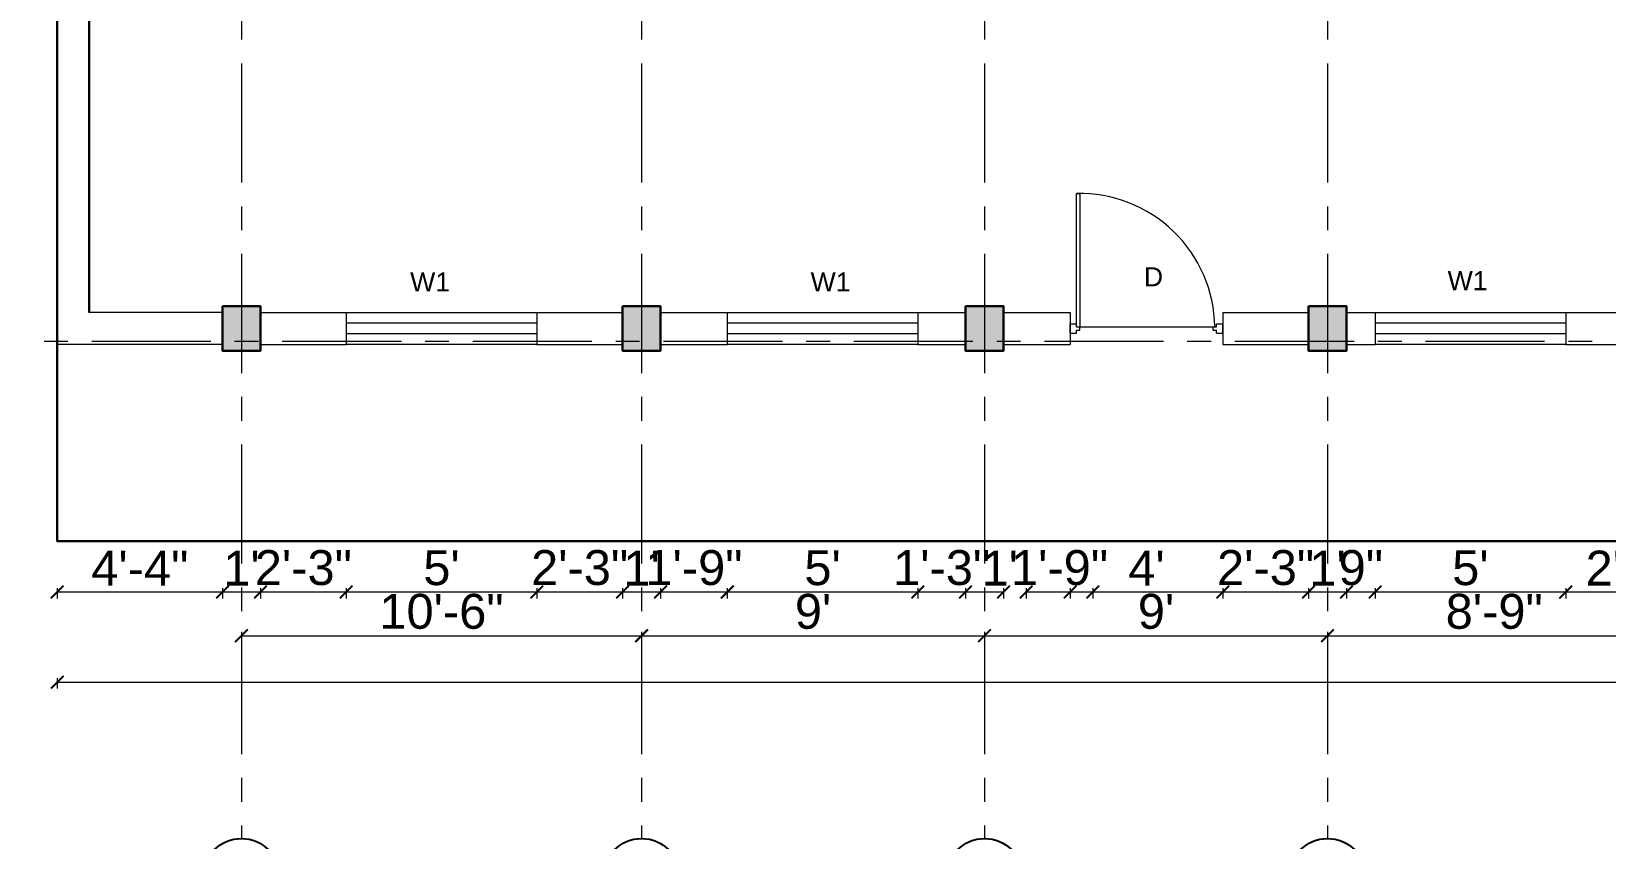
# Model space of a CAD drawing. Header units: inches. Extents: x -6800 to 96653, y -25814 to 17379.
# Drawn here: x 90053.5 to 90549.2, y -16047 to -15792.8 of the extents above; entities that cross this region are included whole.
import ezdxf

# ---------------------------------------------------------------- set-up
doc = ezdxf.new("R2010")
doc.units = ezdxf.units.IN
doc.header["$MEASUREMENT"] = 0
doc.header["$PDMODE"] = 34
doc.linetypes.add('CENTER', pattern=[2, 1.25, -0.25, 0.25, -0.25])
for name, color, linetype, lineweight in [('Cent line', 54, 'CENTER', 9), ('Column', 101, 'Continuous', 30), ('dimension', 50, 'Continuous', 20), ('dimension @ 1', 50, 'Continuous', 20), ('ele back', 51, 'Continuous', 15), ('Wall', 90, 'Continuous', 30), ('Window', 140, 'Continuous', 13)]:
    doc.layers.add(name, color=color, linetype=linetype, lineweight=lineweight)
doc.styles.get("Standard").update_dxf_attribs({"font": 'arial.ttf'})
doc.dimstyles.get("Standard").update_dxf_attribs({"dimtxt": 7, "dimasz": 4, "dimexe": 2, "dimexo": 2, "dimgap": 2, "dimtad": 1, "dimdec": 0, "dimzin": 0, "dimdsep": 46, "dimlunit": 4, "dimtxsty": 'Standard', "dimblk": 'ARCHTICK', "dimcen": 0.25, "dimclrd": 256, "dimclre": 256, "dimclrt": 256, "dimadec": 0, "dimazin": 0, "dimtfac": 1, "dimtdec": 0, "dimtofl": 0, "dimtmove": 0, "dimatfit": 3, "dimfxl": 1, "dimfxlon": 1, "dimtolj": 1, "dimtzin": 0, "dimlwd": -1, "dimlwe": -1, "dimarcsym": 1})

# ---------------------------------------------------------------- blocks, each defined once
blk = doc.blocks.new('colarch')
at = {"layer": 'Column'}
h = blk.add_hatch(color=256, dxfattribs=at)
h.dxf.hatch_style = 1
h.paths.add_polyline_path([(-6740.22, 498.65), (-6728.22, 498.65), (-6728.22, 512.65), (-6740.22, 512.65)])
blk.add_lwpolyline([(-6740.22, 512.65), (-6728.22, 512.65), (-6728.22, 498.65), (-6740.22, 498.65)], close=True, dxfattribs=at)
blk = doc.blocks.new('_ArchTick')
at = {"color": 0, "linetype": 'ByBlock', "const_width": 0.15}
blk.add_lwpolyline([(-0.5, -0.5), (0.5, 0.5)], dxfattribs=at)
blk = doc.blocks.new('*D2317')
at = {"layer": 'Defpoints', "color": 0, "transparency": 16777216}
for p in [(90113.63, -15893.36), (90061.63, -15953.36), (90113.63, -15969.34)]:
    blk.add_point(p, dxfattribs=at)
at = {"layer": 'dimension', "transparency": 16777216}
for p, q in [((90061.63, -15968.09), (90061.63, -15971.34)), ((90061.63, -15969.34), (90113.63, -15969.34)), ((90113.63, -15968.09), (90113.63, -15971.34))]:
    blk.add_line(p, q, dxfattribs=at)
at = {"layer": 'dimension', "transparency": 16777216, "xscale": 4, "yscale": 4, "zscale": 4, "rotation": 180}
blk.add_blockref('_ArchTick', (90061.63, -15969.34), dxfattribs=at)
at = {"layer": 'dimension', "transparency": 16777216, "xscale": 4, "yscale": 4, "zscale": 4}
blk.add_blockref('_ArchTick', (90113.63, -15969.34), dxfattribs=at)
at = {"layer": 'dimension', "transparency": 16777216, "insert": (90087.63, -15961.84), "char_height": 11, "attachment_point": 5}
blk.add_mtext('\\A1;4\'-4"', dxfattribs=at)
blk = doc.blocks.new('*D2318')
at = {"layer": 'Defpoints', "color": 0, "transparency": 16777216}
for p in [(90113.63, -15893.36), (90125.63, -15893.36), (90125.63, -15969.34)]:
    blk.add_point(p, dxfattribs=at)
at = {"layer": 'dimension', "transparency": 16777216}
for p, q in [((90113.63, -15968.09), (90113.63, -15971.34)), ((90113.63, -15969.34), (90125.63, -15969.34)), ((90125.63, -15968.09), (90125.63, -15971.34))]:
    blk.add_line(p, q, dxfattribs=at)
at = {"layer": 'dimension', "transparency": 16777216, "xscale": 4, "yscale": 4, "zscale": 4, "rotation": 180}
blk.add_blockref('_ArchTick', (90113.63, -15969.34), dxfattribs=at)
at = {"layer": 'dimension', "transparency": 16777216, "xscale": 4, "yscale": 4, "zscale": 4}
blk.add_blockref('_ArchTick', (90125.63, -15969.34), dxfattribs=at)
at = {"layer": 'dimension', "transparency": 16777216, "insert": (90119.63, -15961.82), "char_height": 11, "attachment_point": 5}
blk.add_mtext("\\A1;1'", dxfattribs=at)
blk = doc.blocks.new('*D2319')
at = {"layer": 'Defpoints', "color": 0, "transparency": 16777216}
for p in [(90125.63, -15893.36), (90152.63, -15891.36), (90152.63, -15969.34)]:
    blk.add_point(p, dxfattribs=at)
at = {"layer": 'dimension', "transparency": 16777216}
for p, q in [((90125.63, -15968.09), (90125.63, -15971.34)), ((90125.63, -15969.34), (90152.63, -15969.34)), ((90152.63, -15968.09), (90152.63, -15971.34))]:
    blk.add_line(p, q, dxfattribs=at)
at = {"layer": 'dimension', "transparency": 16777216, "xscale": 4, "yscale": 4, "zscale": 4, "rotation": 180}
blk.add_blockref('_ArchTick', (90125.63, -15969.34), dxfattribs=at)
at = {"layer": 'dimension', "transparency": 16777216, "xscale": 4, "yscale": 4, "zscale": 4}
blk.add_blockref('_ArchTick', (90152.63, -15969.34), dxfattribs=at)
at = {"layer": 'dimension', "transparency": 16777216, "insert": (90139.13, -15961.72), "char_height": 11, "attachment_point": 5}
blk.add_mtext('\\A1;2\'-3"', dxfattribs=at)
blk = doc.blocks.new('*D2320')
at = {"layer": 'Defpoints', "color": 0, "transparency": 16777216}
for p in [(90152.63, -15891.36), (90212.63, -15891.36), (90212.63, -15969.34)]:
    blk.add_point(p, dxfattribs=at)
at = {"layer": 'dimension', "transparency": 16777216}
for p, q in [((90152.63, -15968.09), (90152.63, -15971.34)), ((90152.63, -15969.34), (90212.63, -15969.34)), ((90212.63, -15968.09), (90212.63, -15971.34))]:
    blk.add_line(p, q, dxfattribs=at)
at = {"layer": 'dimension', "transparency": 16777216, "xscale": 4, "yscale": 4, "zscale": 4, "rotation": 180}
blk.add_blockref('_ArchTick', (90152.63, -15969.34), dxfattribs=at)
at = {"layer": 'dimension', "transparency": 16777216, "xscale": 4, "yscale": 4, "zscale": 4}
blk.add_blockref('_ArchTick', (90212.63, -15969.34), dxfattribs=at)
at = {"layer": 'dimension', "transparency": 16777216, "insert": (90182.63, -15961.75), "char_height": 11, "attachment_point": 5}
blk.add_mtext("\\A1;5'", dxfattribs=at)
blk = doc.blocks.new('*D2321')
at = {"layer": 'Defpoints', "color": 0, "transparency": 16777216}
for p in [(90212.63, -15891.36), (90239.63, -15893.36), (90239.63, -15969.34)]:
    blk.add_point(p, dxfattribs=at)
at = {"layer": 'dimension', "transparency": 16777216}
for p, q in [((90212.63, -15968.09), (90212.63, -15971.34)), ((90212.63, -15969.34), (90239.63, -15969.34)), ((90239.63, -15968.09), (90239.63, -15971.34))]:
    blk.add_line(p, q, dxfattribs=at)
at = {"layer": 'dimension', "transparency": 16777216, "xscale": 4, "yscale": 4, "zscale": 4, "rotation": 180}
blk.add_blockref('_ArchTick', (90212.63, -15969.34), dxfattribs=at)
at = {"layer": 'dimension', "transparency": 16777216, "xscale": 4, "yscale": 4, "zscale": 4}
blk.add_blockref('_ArchTick', (90239.63, -15969.34), dxfattribs=at)
at = {"layer": 'dimension', "transparency": 16777216, "insert": (90226.13, -15961.72), "char_height": 11, "attachment_point": 5}
blk.add_mtext('\\A1;2\'-3"', dxfattribs=at)
blk = doc.blocks.new('*D2322')
at = {"layer": 'Defpoints', "color": 0, "transparency": 16777216}
for p in [(90239.63, -15893.36), (90251.63, -15893.36), (90251.63, -15969.34)]:
    blk.add_point(p, dxfattribs=at)
at = {"layer": 'dimension', "transparency": 16777216}
for p, q in [((90239.63, -15968.09), (90239.63, -15971.34)), ((90239.63, -15969.34), (90251.63, -15969.34)), ((90251.63, -15968.09), (90251.63, -15971.34))]:
    blk.add_line(p, q, dxfattribs=at)
at = {"layer": 'dimension', "transparency": 16777216, "xscale": 4, "yscale": 4, "zscale": 4, "rotation": 180}
blk.add_blockref('_ArchTick', (90239.63, -15969.34), dxfattribs=at)
at = {"layer": 'dimension', "transparency": 16777216, "xscale": 4, "yscale": 4, "zscale": 4}
blk.add_blockref('_ArchTick', (90251.63, -15969.34), dxfattribs=at)
at = {"layer": 'dimension', "transparency": 16777216, "insert": (90245.63, -15961.82), "char_height": 11, "attachment_point": 5}
blk.add_mtext("\\A1;1'", dxfattribs=at)
blk = doc.blocks.new('*D2323')
at = {"layer": 'Defpoints', "color": 0, "transparency": 16777216}
for p in [(90251.63, -15893.36), (90272.63, -15891.36), (90272.63, -15969.34)]:
    blk.add_point(p, dxfattribs=at)
at = {"layer": 'dimension', "transparency": 16777216}
for p, q in [((90251.63, -15968.09), (90251.63, -15971.34)), ((90251.63, -15969.34), (90272.63, -15969.34)), ((90272.63, -15968.09), (90272.63, -15971.34))]:
    blk.add_line(p, q, dxfattribs=at)
at = {"layer": 'dimension', "transparency": 16777216, "xscale": 4, "yscale": 4, "zscale": 4, "rotation": 180}
blk.add_blockref('_ArchTick', (90251.63, -15969.34), dxfattribs=at)
at = {"layer": 'dimension', "transparency": 16777216, "xscale": 4, "yscale": 4, "zscale": 4}
blk.add_blockref('_ArchTick', (90272.63, -15969.34), dxfattribs=at)
at = {"layer": 'dimension', "transparency": 16777216, "insert": (90262.13, -15961.72), "char_height": 11, "attachment_point": 5}
blk.add_mtext('\\A1;1\'-9"', dxfattribs=at)
blk = doc.blocks.new('*D2324')
at = {"layer": 'Defpoints', "color": 0, "transparency": 16777216}
for p in [(90272.63, -15891.36), (90332.63, -15891.36), (90332.63, -15969.34)]:
    blk.add_point(p, dxfattribs=at)
at = {"layer": 'dimension', "transparency": 16777216}
for p, q in [((90272.63, -15968.09), (90272.63, -15971.34)), ((90272.63, -15969.34), (90332.63, -15969.34)), ((90332.63, -15968.09), (90332.63, -15971.34))]:
    blk.add_line(p, q, dxfattribs=at)
at = {"layer": 'dimension', "transparency": 16777216, "xscale": 4, "yscale": 4, "zscale": 4, "rotation": 180}
blk.add_blockref('_ArchTick', (90272.63, -15969.34), dxfattribs=at)
at = {"layer": 'dimension', "transparency": 16777216, "xscale": 4, "yscale": 4, "zscale": 4}
blk.add_blockref('_ArchTick', (90332.63, -15969.34), dxfattribs=at)
at = {"layer": 'dimension', "transparency": 16777216, "insert": (90302.63, -15961.75), "char_height": 11, "attachment_point": 5}
blk.add_mtext("\\A1;5'", dxfattribs=at)
blk = doc.blocks.new('*D2325')
at = {"layer": 'Defpoints', "color": 0, "transparency": 16777216}
for p in [(90332.63, -15891.36), (90347.63, -15893.36), (90347.63, -15969.34)]:
    blk.add_point(p, dxfattribs=at)
at = {"layer": 'dimension', "transparency": 16777216}
for p, q in [((90332.63, -15968.09), (90332.63, -15971.34)), ((90332.63, -15969.34), (90347.63, -15969.34)), ((90347.63, -15968.09), (90347.63, -15971.34))]:
    blk.add_line(p, q, dxfattribs=at)
at = {"layer": 'dimension', "transparency": 16777216, "xscale": 4, "yscale": 4, "zscale": 4, "rotation": 180}
blk.add_blockref('_ArchTick', (90332.63, -15969.34), dxfattribs=at)
at = {"layer": 'dimension', "transparency": 16777216, "xscale": 4, "yscale": 4, "zscale": 4}
blk.add_blockref('_ArchTick', (90347.63, -15969.34), dxfattribs=at)
at = {"layer": 'dimension', "transparency": 16777216, "insert": (90340.13, -15961.72), "char_height": 11, "attachment_point": 5}
blk.add_mtext('\\A1;1\'-3"', dxfattribs=at)
blk = doc.blocks.new('*D2326')
at = {"layer": 'Defpoints', "color": 0, "transparency": 16777216}
for p in [(90347.63, -15893.36), (90359.63, -15893.36), (90359.63, -15969.34)]:
    blk.add_point(p, dxfattribs=at)
at = {"layer": 'dimension', "transparency": 16777216}
for p, q in [((90347.63, -15968.09), (90347.63, -15971.34)), ((90347.63, -15969.34), (90359.63, -15969.34)), ((90359.63, -15968.09), (90359.63, -15971.34))]:
    blk.add_line(p, q, dxfattribs=at)
at = {"layer": 'dimension', "transparency": 16777216, "xscale": 4, "yscale": 4, "zscale": 4, "rotation": 180}
blk.add_blockref('_ArchTick', (90347.63, -15969.34), dxfattribs=at)
at = {"layer": 'dimension', "transparency": 16777216, "xscale": 4, "yscale": 4, "zscale": 4}
blk.add_blockref('_ArchTick', (90359.63, -15969.34), dxfattribs=at)
at = {"layer": 'dimension', "transparency": 16777216, "insert": (90358.42, -15961.82), "char_height": 11, "attachment_point": 5}
blk.add_mtext("\\A1;1'", dxfattribs=at)
blk = doc.blocks.new('*D2327')
at = {"layer": 'Defpoints', "color": 0, "transparency": 16777216}
for p in [(90366.75, -15893.36), (90387.75, -15891.36), (90387.75, -15969.34)]:
    blk.add_point(p, dxfattribs=at)
at = {"layer": 'dimension', "transparency": 16777216}
for p, q in [((90366.75, -15968.09), (90366.75, -15971.34)), ((90366.75, -15969.34), (90387.75, -15969.34)), ((90387.75, -15968.09), (90387.75, -15971.34))]:
    blk.add_line(p, q, dxfattribs=at)
at = {"layer": 'dimension', "transparency": 16777216, "xscale": 4, "yscale": 4, "zscale": 4, "rotation": 180}
blk.add_blockref('_ArchTick', (90366.75, -15969.34), dxfattribs=at)
at = {"layer": 'dimension', "transparency": 16777216, "xscale": 4, "yscale": 4, "zscale": 4}
blk.add_blockref('_ArchTick', (90387.75, -15969.34), dxfattribs=at)
at = {"layer": 'dimension', "transparency": 16777216, "insert": (90377.25, -15961.72), "char_height": 11, "attachment_point": 5}
blk.add_mtext('\\A1;1\'-9"', dxfattribs=at)
blk = doc.blocks.new('*D2328')
at = {"layer": 'Defpoints', "color": 0, "transparency": 16777216}
for p in [(90380.63, -15891.36), (90428.63, -15891.36), (90428.63, -15969.34)]:
    blk.add_point(p, dxfattribs=at)
at = {"layer": 'dimension', "transparency": 16777216}
for p, q in [((90380.63, -15968.09), (90380.63, -15971.34)), ((90380.63, -15969.34), (90428.63, -15969.34)), ((90428.63, -15968.09), (90428.63, -15971.34))]:
    blk.add_line(p, q, dxfattribs=at)
at = {"layer": 'dimension', "transparency": 16777216, "xscale": 4, "yscale": 4, "zscale": 4, "rotation": 180}
blk.add_blockref('_ArchTick', (90380.63, -15969.34), dxfattribs=at)
at = {"layer": 'dimension', "transparency": 16777216, "xscale": 4, "yscale": 4, "zscale": 4}
blk.add_blockref('_ArchTick', (90428.63, -15969.34), dxfattribs=at)
at = {"layer": 'dimension', "transparency": 16777216, "insert": (90404.63, -15961.84), "char_height": 11, "attachment_point": 5}
blk.add_mtext("\\A1;4'", dxfattribs=at)
blk = doc.blocks.new('*D2329')
at = {"layer": 'Defpoints', "color": 0, "transparency": 16777216}
for p in [(90428.63, -15891.36), (90455.63, -15891.36), (90455.63, -15969.34)]:
    blk.add_point(p, dxfattribs=at)
at = {"layer": 'dimension', "transparency": 16777216}
for p, q in [((90428.63, -15968.09), (90428.63, -15971.34)), ((90428.63, -15969.34), (90455.63, -15969.34)), ((90455.63, -15968.09), (90455.63, -15971.34))]:
    blk.add_line(p, q, dxfattribs=at)
at = {"layer": 'dimension', "transparency": 16777216, "xscale": 4, "yscale": 4, "zscale": 4, "rotation": 180}
blk.add_blockref('_ArchTick', (90428.63, -15969.34), dxfattribs=at)
at = {"layer": 'dimension', "transparency": 16777216, "xscale": 4, "yscale": 4, "zscale": 4}
blk.add_blockref('_ArchTick', (90455.63, -15969.34), dxfattribs=at)
at = {"layer": 'dimension', "transparency": 16777216, "insert": (90442.13, -15961.72), "char_height": 11, "attachment_point": 5}
blk.add_mtext('\\A1;2\'-3"', dxfattribs=at)
blk = doc.blocks.new('*D2330')
at = {"layer": 'Defpoints', "color": 0, "transparency": 16777216}
for p in [(90455.63, -15891.36), (90467.63, -15891.36), (90467.63, -15969.34)]:
    blk.add_point(p, dxfattribs=at)
at = {"layer": 'dimension', "transparency": 16777216}
for p, q in [((90455.63, -15968.09), (90455.63, -15971.34)), ((90455.63, -15969.34), (90467.63, -15969.34)), ((90467.63, -15968.09), (90467.63, -15971.34))]:
    blk.add_line(p, q, dxfattribs=at)
at = {"layer": 'dimension', "transparency": 16777216, "xscale": 4, "yscale": 4, "zscale": 4, "rotation": 180}
blk.add_blockref('_ArchTick', (90455.63, -15969.34), dxfattribs=at)
at = {"layer": 'dimension', "transparency": 16777216, "xscale": 4, "yscale": 4, "zscale": 4}
blk.add_blockref('_ArchTick', (90467.63, -15969.34), dxfattribs=at)
at = {"layer": 'dimension', "transparency": 16777216, "insert": (90461.63, -15961.82), "char_height": 11, "attachment_point": 5}
blk.add_mtext("\\A1;1'", dxfattribs=at)
blk = doc.blocks.new('*D2331')
at = {"layer": 'Defpoints', "color": 0, "transparency": 16777216}
for p in [(90467.63, -15891.36), (90476.63, -15891.36), (90476.63, -15969.34)]:
    blk.add_point(p, dxfattribs=at)
at = {"layer": 'dimension', "transparency": 16777216}
for p, q in [((90467.63, -15968.09), (90467.63, -15971.34)), ((90467.63, -15969.34), (90476.63, -15969.34)), ((90476.63, -15968.09), (90476.63, -15971.34))]:
    blk.add_line(p, q, dxfattribs=at)
at = {"layer": 'dimension', "transparency": 16777216, "xscale": 4, "yscale": 4, "zscale": 4, "rotation": 180}
blk.add_blockref('_ArchTick', (90467.63, -15969.34), dxfattribs=at)
at = {"layer": 'dimension', "transparency": 16777216, "xscale": 4, "yscale": 4, "zscale": 4}
blk.add_blockref('_ArchTick', (90476.63, -15969.34), dxfattribs=at)
at = {"layer": 'dimension', "transparency": 16777216, "insert": (90472.13, -15961.72), "char_height": 11, "attachment_point": 5}
blk.add_mtext('\\A1;9"', dxfattribs=at)
blk = doc.blocks.new('*D2332')
at = {"layer": 'Defpoints', "color": 0, "transparency": 16777216}
for p in [(90476.63, -15891.36), (90536.63, -15891.36), (90536.63, -15969.34)]:
    blk.add_point(p, dxfattribs=at)
at = {"layer": 'dimension', "transparency": 16777216}
for p, q in [((90476.63, -15968.09), (90476.63, -15971.34)), ((90476.63, -15969.34), (90536.63, -15969.34)), ((90536.63, -15968.09), (90536.63, -15971.34))]:
    blk.add_line(p, q, dxfattribs=at)
at = {"layer": 'dimension', "transparency": 16777216, "xscale": 4, "yscale": 4, "zscale": 4, "rotation": 180}
blk.add_blockref('_ArchTick', (90476.63, -15969.34), dxfattribs=at)
at = {"layer": 'dimension', "transparency": 16777216, "xscale": 4, "yscale": 4, "zscale": 4}
blk.add_blockref('_ArchTick', (90536.63, -15969.34), dxfattribs=at)
at = {"layer": 'dimension', "transparency": 16777216, "insert": (90506.63, -15961.75), "char_height": 11, "attachment_point": 5}
blk.add_mtext("\\A1;5'", dxfattribs=at)
blk = doc.blocks.new('*D2333')
at = {"layer": 'Defpoints', "color": 0, "transparency": 16777216}
for p in [(90536.63, -15891.36), (90560.63, -15893.36), (90560.63, -15969.34)]:
    blk.add_point(p, dxfattribs=at)
at = {"layer": 'dimension', "transparency": 16777216}
for p, q in [((90536.63, -15968.09), (90536.63, -15971.34)), ((90536.63, -15969.34), (90560.63, -15969.34)), ((90560.63, -15968.09), (90560.63, -15971.34))]:
    blk.add_line(p, q, dxfattribs=at)
at = {"layer": 'dimension', "transparency": 16777216, "xscale": 4, "yscale": 4, "zscale": 4, "rotation": 180}
blk.add_blockref('_ArchTick', (90536.63, -15969.34), dxfattribs=at)
at = {"layer": 'dimension', "transparency": 16777216, "xscale": 4, "yscale": 4, "zscale": 4}
blk.add_blockref('_ArchTick', (90560.63, -15969.34), dxfattribs=at)
at = {"layer": 'dimension', "transparency": 16777216, "insert": (90548.63, -15961.82), "char_height": 11, "attachment_point": 5}
blk.add_mtext("\\A1;2'", dxfattribs=at)
blk = doc.blocks.new('*D2359')
at = {"layer": 'Defpoints', "color": 0, "transparency": 16777216}
for p in [(90119.63, -15893.36), (90245.63, -15893.36), (90245.63, -15983.12)]:
    blk.add_point(p, dxfattribs=at)
at = {"layer": 'dimension', "transparency": 16777216}
for p, q in [((90119.63, -15981.87), (90119.63, -15985.12)), ((90119.63, -15983.12), (90245.63, -15983.12)), ((90245.63, -15981.87), (90245.63, -15985.12))]:
    blk.add_line(p, q, dxfattribs=at)
at = {"layer": 'dimension', "transparency": 16777216, "xscale": 4, "yscale": 4, "zscale": 4, "rotation": 180}
blk.add_blockref('_ArchTick', (90119.63, -15983.12), dxfattribs=at)
at = {"layer": 'dimension', "transparency": 16777216, "xscale": 4, "yscale": 4, "zscale": 4}
blk.add_blockref('_ArchTick', (90245.63, -15983.12), dxfattribs=at)
at = {"layer": 'dimension', "transparency": 16777216, "insert": (90182.63, -15975.5), "char_height": 11, "attachment_point": 5}
blk.add_mtext('\\A1;10\'-6"', dxfattribs=at)
blk = doc.blocks.new('*D2360')
at = {"layer": 'Defpoints', "color": 0, "transparency": 16777216}
for p in [(90245.63, -15893.36), (90353.63, -15893.36), (90353.63, -15983.12)]:
    blk.add_point(p, dxfattribs=at)
at = {"layer": 'dimension', "transparency": 16777216}
for p, q in [((90245.63, -15981.87), (90245.63, -15985.12)), ((90245.63, -15983.12), (90353.63, -15983.12)), ((90353.63, -15981.87), (90353.63, -15985.12))]:
    blk.add_line(p, q, dxfattribs=at)
at = {"layer": 'dimension', "transparency": 16777216, "xscale": 4, "yscale": 4, "zscale": 4, "rotation": 180}
blk.add_blockref('_ArchTick', (90245.63, -15983.12), dxfattribs=at)
at = {"layer": 'dimension', "transparency": 16777216, "xscale": 4, "yscale": 4, "zscale": 4}
blk.add_blockref('_ArchTick', (90353.63, -15983.12), dxfattribs=at)
at = {"layer": 'dimension', "transparency": 16777216, "insert": (90299.63, -15975.5), "char_height": 11, "attachment_point": 5}
blk.add_mtext("\\A1;9'", dxfattribs=at)
blk = doc.blocks.new('*D2361')
at = {"layer": 'Defpoints', "color": 0, "transparency": 16777216}
for p in [(90353.63, -15893.36), (90461.63, -15893.36), (90461.63, -15983.12)]:
    blk.add_point(p, dxfattribs=at)
at = {"layer": 'dimension', "transparency": 16777216}
for p, q in [((90353.63, -15981.87), (90353.63, -15985.12)), ((90353.63, -15983.12), (90461.63, -15983.12)), ((90461.63, -15981.87), (90461.63, -15985.12))]:
    blk.add_line(p, q, dxfattribs=at)
at = {"layer": 'dimension', "transparency": 16777216, "xscale": 4, "yscale": 4, "zscale": 4, "rotation": 180}
blk.add_blockref('_ArchTick', (90353.63, -15983.12), dxfattribs=at)
at = {"layer": 'dimension', "transparency": 16777216, "xscale": 4, "yscale": 4, "zscale": 4}
blk.add_blockref('_ArchTick', (90461.63, -15983.12), dxfattribs=at)
at = {"layer": 'dimension', "transparency": 16777216, "insert": (90407.63, -15975.5), "char_height": 11, "attachment_point": 5}
blk.add_mtext("\\A1;9'", dxfattribs=at)
blk = doc.blocks.new('*D2362')
at = {"layer": 'Defpoints', "color": 0, "transparency": 16777216}
for p in [(90461.63, -15893.36), (90566.63, -15893.36), (90566.63, -15983.12)]:
    blk.add_point(p, dxfattribs=at)
at = {"layer": 'dimension', "transparency": 16777216}
for p, q in [((90461.63, -15981.87), (90461.63, -15985.12)), ((90461.63, -15983.12), (90566.63, -15983.12)), ((90566.63, -15981.87), (90566.63, -15985.12))]:
    blk.add_line(p, q, dxfattribs=at)
at = {"layer": 'dimension', "transparency": 16777216, "xscale": 4, "yscale": 4, "zscale": 4, "rotation": 180}
blk.add_blockref('_ArchTick', (90461.63, -15983.12), dxfattribs=at)
at = {"layer": 'dimension', "transparency": 16777216, "xscale": 4, "yscale": 4, "zscale": 4}
blk.add_blockref('_ArchTick', (90566.63, -15983.12), dxfattribs=at)
at = {"layer": 'dimension', "transparency": 16777216, "insert": (90514.13, -15975.5), "char_height": 11, "attachment_point": 5}
blk.add_mtext('\\A1;8\'-9"', dxfattribs=at)
blk = doc.blocks.new('*D2368')
at = {"layer": 'Defpoints', "color": 0, "transparency": 16777216}
for p in [(90061.63, -15953.36), (91298.63, -15953.36), (91298.63, -15997.73)]:
    blk.add_point(p, dxfattribs=at)
at = {"layer": 'dimension', "transparency": 16777216}
for p, q in [((90061.63, -15996.48), (90061.63, -15999.73)), ((90061.63, -15997.73), (91298.63, -15997.73)), ((91298.63, -15996.48), (91298.63, -15999.73))]:
    blk.add_line(p, q, dxfattribs=at)
at = {"layer": 'dimension', "transparency": 16777216, "xscale": 4, "yscale": 4, "zscale": 4, "rotation": 180}
blk.add_blockref('_ArchTick', (90061.63, -15997.73), dxfattribs=at)
at = {"layer": 'dimension', "transparency": 16777216, "xscale": 4, "yscale": 4, "zscale": 4}
blk.add_blockref('_ArchTick', (91298.63, -15997.73), dxfattribs=at)
at = {"layer": 'dimension', "transparency": 16777216, "insert": (90680.13, -15990.11), "char_height": 11, "attachment_point": 5}
blk.add_mtext('\\A1;103\'-1"', dxfattribs=at)
blk = doc.blocks.new('*D2373')
at = {"layer": 'Defpoints', "color": 0, "transparency": 16777216}
for p in [(90061.63, -15607.36), (90047.61, -15890.36), (90047.61, -15890.36)]:
    blk.add_point(p, dxfattribs=at)
at = {"layer": 'dimension', "transparency": 16777216}
for p, q in [((90048.86, -15607.36), (90045.61, -15607.36)), ((90047.61, -15607.36), (90047.61, -15890.36)), ((90047.61, -15890.36), (90049.61, -15890.36))]:
    blk.add_line(p, q, dxfattribs=at)
at = {"layer": 'dimension', "transparency": 16777216, "xscale": 4, "yscale": 4, "zscale": 4}
for p, rotation in [((90047.61, -15607.36), 90), ((90047.61, -15890.36), 270)]:
    blk.add_blockref('_ArchTick', p, dxfattribs=dict(at, rotation=rotation))
at = {"layer": 'dimension', "transparency": 16777216, "insert": (90039.99, -15748.86), "char_height": 11, "attachment_point": 5, "rotation": 90}
blk.add_mtext('\\A1;23\'-7"', dxfattribs=at)
blk = doc.blocks.new('*D2374')
at = {"layer": 'Defpoints', "color": 0, "transparency": 16777216}
for p in [(90047.61, -15890.36), (90047.61, -15953.36), (90061.63, -15953.36)]:
    blk.add_point(p, dxfattribs=at)
at = {"layer": 'dimension', "transparency": 16777216}
for p, q in [((90047.61, -15890.36), (90049.61, -15890.36)), ((90047.61, -15890.36), (90047.61, -15953.36)), ((90048.86, -15953.36), (90045.61, -15953.36))]:
    blk.add_line(p, q, dxfattribs=at)
at = {"layer": 'dimension', "transparency": 16777216, "xscale": 4, "yscale": 4, "zscale": 4}
for p, rotation in [((90047.61, -15890.36), 90), ((90047.61, -15953.36), 270)]:
    blk.add_blockref('_ArchTick', p, dxfattribs=dict(at, rotation=rotation))
at = {"layer": 'dimension', "transparency": 16777216, "insert": (90039.99, -15921.86), "char_height": 11, "attachment_point": 5, "rotation": 90}
blk.add_mtext('\\A1;5\'-3"', dxfattribs=at)
blk = doc.blocks.new('*D2375')
at = {"layer": 'Defpoints', "color": 0, "transparency": 16777216}
for p in [(90119.63, -15626.36), (90035.3, -15886.36), (90119.63, -15886.36)]:
    blk.add_point(p, dxfattribs=at)
at = {"layer": 'dimension', "transparency": 16777216}
for p, q in [((90036.55, -15626.36), (90033.3, -15626.36)), ((90035.3, -15626.36), (90035.3, -15886.36)), ((90036.55, -15886.36), (90033.3, -15886.36))]:
    blk.add_line(p, q, dxfattribs=at)
at = {"layer": 'dimension', "transparency": 16777216, "xscale": 4, "yscale": 4, "zscale": 4}
for p, rotation in [((90035.3, -15626.36), 90), ((90035.3, -15886.36), 270)]:
    blk.add_blockref('_ArchTick', p, dxfattribs=dict(at, rotation=rotation))
at = {"layer": 'dimension', "transparency": 16777216, "insert": (90027.68, -15756.36), "char_height": 11, "attachment_point": 5, "rotation": 90}
blk.add_mtext('\\A1;21\'-8"', dxfattribs=at)
blk = doc.blocks.new('*D2376')
at = {"layer": 'Defpoints', "color": 0, "transparency": 16777216}
for p in [(90061.63, -15607.36), (90020.43, -15953.36), (90061.63, -15953.36)]:
    blk.add_point(p, dxfattribs=at)
at = {"layer": 'dimension', "transparency": 16777216}
for p, q in [((90021.68, -15607.36), (90018.43, -15607.36)), ((90020.43, -15607.36), (90020.43, -15953.36)), ((90021.68, -15953.36), (90018.43, -15953.36))]:
    blk.add_line(p, q, dxfattribs=at)
at = {"layer": 'dimension', "transparency": 16777216, "xscale": 4, "yscale": 4, "zscale": 4}
for p, rotation in [((90020.43, -15607.36), 90), ((90020.43, -15953.36), 270)]:
    blk.add_blockref('_ArchTick', p, dxfattribs=dict(at, rotation=rotation))
at = {"layer": 'dimension', "transparency": 16777216, "insert": (90012.82, -15780.36), "char_height": 11, "attachment_point": 5, "rotation": 90}
blk.add_mtext('\\A1;28\'-10"', dxfattribs=at)

msp = doc.modelspace()

# ---------------------------------------------------------------- linework, layer by layer
at = {"transparency": 33554651}
for centre in [(90119.63, -16059.11), (90245.63, -16059.11), (90353.63, -16059.11), (90461.63, -16059.11)]:
    msp.add_circle(centre, 12.12, dxfattribs=at)
at = {"layer": 'Cent line', "ltscale": 30, "transparency": 33554643}
for p, q in [((90119.63, -15562.88), (90119.63, -16046.98)), ((90245.63, -15562.88), (90245.63, -16046.98)), ((90353.63, -15562.88), (90353.63, -16046.98)), ((90461.63, -15562.88), (90461.63, -16046.98)), ((90012.48, -15890.36), (91380.93, -15890.36))]:
    msp.add_line(p, q, dxfattribs=at)
at = {"layer": 'dimension', "transparency": 33554651}
msp.add_lwpolyline([(90061.63, -15607.36), (91298.63, -15607.36), (91298.63, -15953.36), (90061.63, -15953.36)], close=True, dxfattribs=at)
at = {"layer": 'ele back', "transparency": 33554651}
for p, q in [((90382.63, -15885.86), (90382.63, -15843.86)), ((90382.63, -15843.86), (90383.63, -15843.86)), ((90383.63, -15843.86), (90383.63, -15885.86)), ((90380.63, -15884.86), (90382.63, -15884.86)), ((90380.63, -15887.86), (90380.63, -15884.86)), ((90382.63, -15885.86), (90382.63, -15884.86)), ((90382.63, -15885.86), (90383.63, -15885.86)), ((90383.63, -15886.86), (90383.63, -15885.86)), ((90383.63, -15885.86), (90426.13, -15885.86)), ((90425.63, -15886.86), (90425.63, -15885.86)), ((90425.63, -15885.86), (90426.63, -15885.86)), ((90426.63, -15884.86), (90428.63, -15884.86)), ((90426.63, -15885.86), (90426.63, -15884.86)), ((90428.63, -15887.86), (90428.63, -15884.86)), ((90380.63, -15887.86), (90382.63, -15887.86)), ((90382.63, -15886.86), (90383.63, -15886.86)), ((90382.63, -15887.86), (90382.63, -15886.86)), ((90425.63, -15886.86), (90426.63, -15886.86)), ((90426.63, -15887.86), (90426.63, -15886.86)), ((90426.63, -15887.86), (90428.63, -15887.86))]:
    msp.add_line(p, q, dxfattribs=at)
msp.add_arc((90383.63, -15886.36), 42.5, 0.6741, 91.3483, dxfattribs=at)
at = {"layer": 'Wall', "transparency": 33554651}
for points in [[(91286.63, -15619.36), (91298.63, -15619.36), (91298.63, -15953.36), (90061.63, -15953.36), (90061.63, -15607.36), (90079.63, -15607.36)], [(90079.63, -15617.36), (90071.63, -15617.36), (90071.63, -15881.36)]]:
    msp.add_lwpolyline(points, dxfattribs=at)
at = {"layer": 'Window', "transparency": 33554651}
for p, q in [((90113.63, -15881.36), (90071.63, -15881.36)), ((90125.63, -15881.36), (90152.63, -15881.36)), ((90152.63, -15881.36), (90152.63, -15891.36)), ((90212.63, -15884.7), (90152.63, -15884.7)), ((90212.63, -15881.36), (90239.63, -15881.36)), ((90251.63, -15881.36), (90272.63, -15881.36)), ((90272.63, -15881.36), (90272.63, -15891.36)), ((90332.63, -15884.7), (90272.63, -15884.7)), ((90332.63, -15881.36), (90347.63, -15881.36)), ((90359.63, -15881.36), (90380.63, -15881.36)), ((90380.63, -15881.36), (90380.63, -15891.36)), ((90428.63, -15881.36), (90455.63, -15881.36)), ((90428.63, -15881.36), (90428.63, -15891.36)), ((90467.63, -15881.36), (90476.63, -15881.36)), ((90476.63, -15881.36), (90476.63, -15891.36)), ((90536.63, -15884.7), (90476.63, -15884.7)), ((90536.63, -15881.36), (90560.63, -15881.36)), ((90212.63, -15888.03), (90152.63, -15888.03)), ((90332.63, -15888.03), (90272.63, -15888.03)), ((90536.63, -15888.03), (90476.63, -15888.03)), ((90113.63, -15891.36), (90061.63, -15891.36)), ((90125.63, -15891.36), (90152.63, -15891.36)), ((90212.63, -15891.36), (90239.63, -15891.36)), ((90251.63, -15891.36), (90272.63, -15891.36)), ((90332.63, -15891.36), (90347.63, -15891.36)), ((90359.63, -15891.36), (90380.63, -15891.36)), ((90428.63, -15891.36), (90455.63, -15891.36)), ((90467.63, -15891.36), (90476.63, -15891.36)), ((90536.63, -15891.36), (90560.63, -15891.36))]:
    msp.add_line(p, q, dxfattribs=at)
for points in [[(90152.63, -15881.36), (90212.63, -15881.36), (90212.63, -15891.36), (90152.63, -15891.36)], [(90272.63, -15881.36), (90332.63, -15881.36), (90332.63, -15891.36), (90272.63, -15891.36)], [(90476.63, -15881.36), (90536.63, -15881.36), (90536.63, -15891.36), (90476.63, -15891.36)]]:
    msp.add_lwpolyline(points, dxfattribs=at)

# ---------------------------------------------------------------- block references
at = {"layer": 'Wall', "transparency": 33554651}
for p in [(96853.85, -16392.02), (96979.85, -16392.02), (97087.85, -16392.02), (97195.85, -16392.02)]:
    msp.add_blockref('colarch', p, dxfattribs=at)

# ---------------------------------------------------------------- texts
at = {"transparency": 33554651, "char_height": 6, "width": 837.6015, "attachment_point": 1}
for insert in [(90172.76, -15868.69), (90298.85, -15868.69), (90499.45, -15868.28)]:
    msp.add_mtext('W1', dxfattribs=dict(at, insert=insert))
at = {"transparency": 33554651, "insert": (90403.79, -15867.07), "char_height": 6, "attachment_point": 1}
msp.add_mtext_dynamic_manual_height_columns('D', width=837.6015, gutter_width=65.57, heights=[0], dxfattribs=at)

# ---------------------------------------------------------------- dimensions: what is measured, and where the dimension line sits
at = {"layer": 'dimension @ 1', "transparency": 33554651}
for base, p1, p2, picture, middle in [((90020.43, -15953.36), (90061.63, -15607.36), (90061.63, -15953.36), '*D2376', (90012.82, -15780.36)), ((90047.61, -15890.36), (90061.63, -15607.36), (90047.61, -15890.36), '*D2373', (90039.99, -15748.86)), ((90035.3, -15886.36), (90119.63, -15626.36), (90119.63, -15886.36), '*D2375', (90027.68, -15756.36)), ((90047.61, -15953.36), (90047.61, -15890.36), (90061.63, -15953.36), '*D2374', (90039.99, -15921.86))]:
    dim = msp.add_linear_dim(base=base, p1=p1, p2=p2, angle=90, dimstyle='Standard', override={"dimscale": 1, "dimtxt": 11, "dimtix": 0, "dimtofl": 0, "dimtmove": 0, "dimatfit": 3, "dimfxl": 1.25}, dxfattribs=at)
    dim.commit()
    dim.dimension.update_dxf_attribs({"geometry": picture, "text_midpoint": middle})
for base, p1, p2, picture, middle in [((90113.63, -15969.34), (90061.63, -15953.36), (90113.63, -15893.36), '*D2317', (90087.63, -15961.84)), ((90245.63, -15983.12), (90119.63, -15893.36), (90245.63, -15893.36), '*D2359', (90182.63, -15975.5)), ((90212.63, -15969.34), (90152.63, -15891.36), (90212.63, -15891.36), '*D2320', (90182.63, -15961.75)), ((90353.63, -15983.12), (90245.63, -15893.36), (90353.63, -15893.36), '*D2360', (90299.63, -15975.5)), ((90332.63, -15969.34), (90272.63, -15891.36), (90332.63, -15891.36), '*D2324', (90302.63, -15961.75)), ((90461.63, -15983.12), (90353.63, -15893.36), (90461.63, -15893.36), '*D2361', (90407.63, -15975.5)), ((90428.63, -15969.34), (90380.63, -15891.36), (90428.63, -15891.36), '*D2328', (90404.63, -15961.84)), ((90566.63, -15983.12), (90461.63, -15893.36), (90566.63, -15893.36), '*D2362', (90514.13, -15975.5)), ((90536.63, -15969.34), (90476.63, -15891.36), (90536.63, -15891.36), '*D2332', (90506.63, -15961.75)), ((90560.63, -15969.34), (90536.63, -15891.36), (90560.63, -15893.36), '*D2333', (90548.63, -15961.82)), ((91298.63, -15997.73), (90061.63, -15953.36), (91298.63, -15953.36), '*D2368', (90680.13, -15990.11))]:
    dim = msp.add_linear_dim(base=base, p1=p1, p2=p2, dimstyle='Standard', override={"dimscale": 1, "dimtxt": 11, "dimtix": 0, "dimtofl": 0, "dimtmove": 0, "dimatfit": 3, "dimfxl": 1.25}, dxfattribs=at)
    dim.commit()
    dim.dimension.update_dxf_attribs({"geometry": picture, "text_midpoint": middle})
for base, p1, p2, picture, middle in [((90125.63, -15969.34), (90113.63, -15893.36), (90125.63, -15893.36), '*D2318', (90119.63, -15969.34)), ((90152.63, -15969.34), (90125.63, -15893.36), (90152.63, -15891.36), '*D2319', (90139.13, -15969.34)), ((90239.63, -15969.34), (90212.63, -15891.36), (90239.63, -15893.36), '*D2321', (90226.13, -15969.34)), ((90251.63, -15969.34), (90239.63, -15893.36), (90251.63, -15893.36), '*D2322', (90245.63, -15969.34)), ((90272.63, -15969.34), (90251.63, -15893.36), (90272.63, -15891.36), '*D2323', (90262.13, -15969.34)), ((90347.63, -15969.34), (90332.63, -15891.36), (90347.63, -15893.36), '*D2325', (90340.13, -15969.34)), ((90359.63, -15969.34), (90347.63, -15893.36), (90359.63, -15893.36), '*D2326', (90358.42, -15969.34)), ((90387.75, -15969.34), (90366.75, -15893.36), (90387.75, -15891.36), '*D2327', (90377.25, -15969.34)), ((90455.63, -15969.34), (90428.63, -15891.36), (90455.63, -15891.36), '*D2329', (90442.13, -15969.34)), ((90467.63, -15969.34), (90455.63, -15891.36), (90467.63, -15891.36), '*D2330', (90461.63, -15969.34)), ((90476.63, -15969.34), (90467.63, -15891.36), (90476.63, -15891.36), '*D2331', (90472.13, -15969.34))]:
    dim = msp.add_linear_dim(base=base, p1=p1, p2=p2, dimstyle='Standard', override={"dimscale": 1, "dimtxt": 11, "dimtix": 0, "dimtofl": 0, "dimtmove": 0, "dimatfit": 3, "dimfxl": 1.25}, dxfattribs=at)
    dim.commit()
    dim.dimension.update_dxf_attribs({"geometry": picture, "text_midpoint": middle, "dimtype": 160})

doc.saveas('drawing.dxf')
